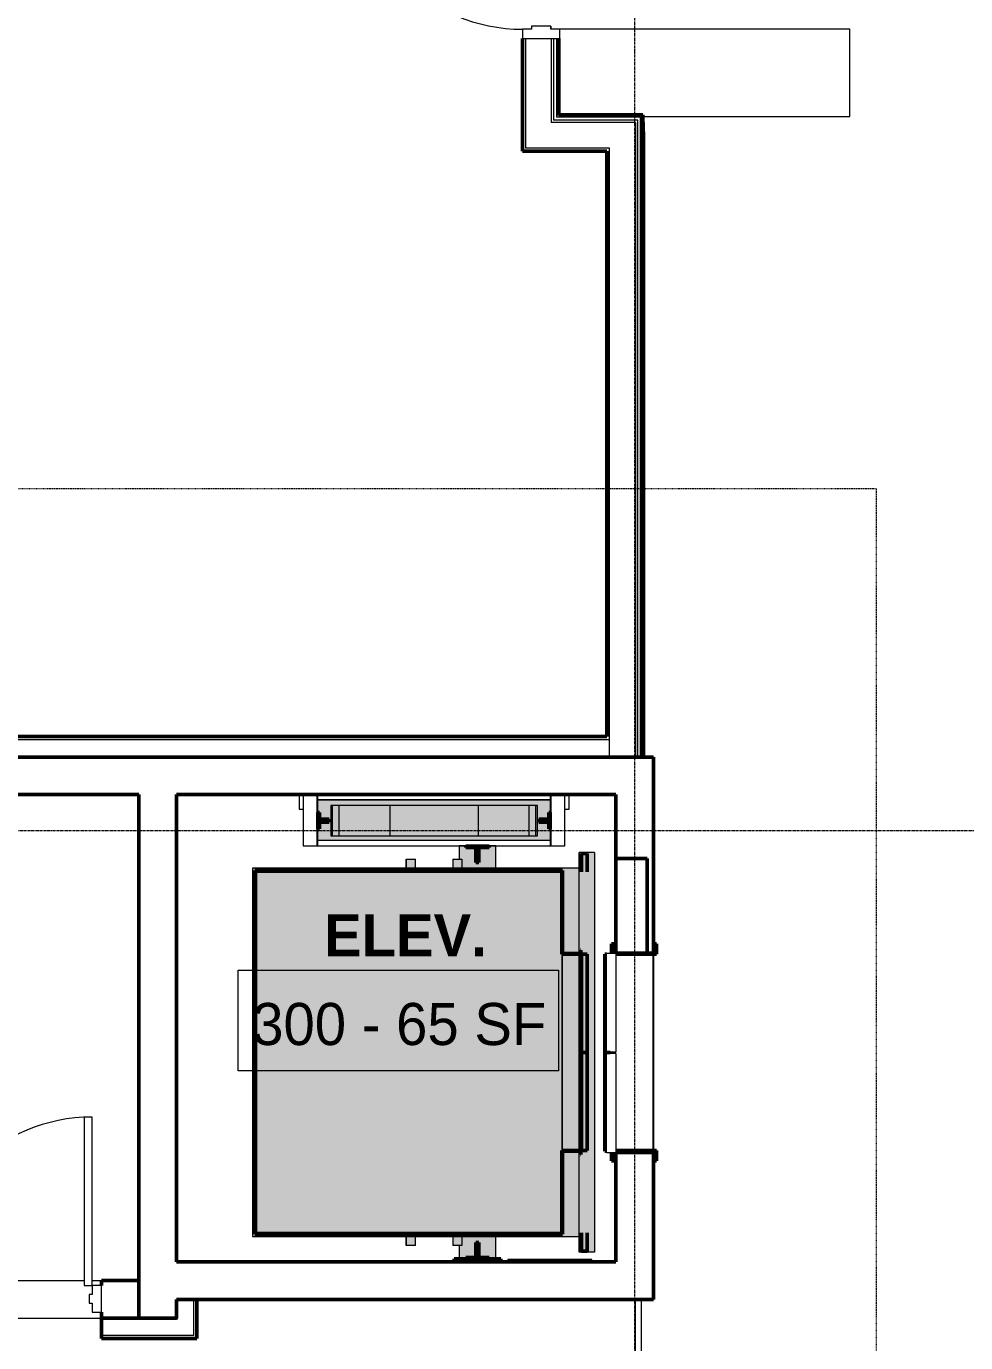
# Model space of a CAD drawing. Header units: inches. Extents: x -4217 to -1814, y 9706 to 12425.
# Drawn here: x -3611.4 to -3410.5, y 11425.7 to 11707.3 of the extents above; entities that cross this region are included whole.
import ezdxf

# ---------------------------------------------------------------- set-up
doc = ezdxf.new("R2010")
doc.units = ezdxf.units.IN
doc.header["$MEASUREMENT"] = 0
doc.linetypes.add('Aligning Line 1_8_', pattern=[0.25, 0.125, -0.125])
doc.linetypes.add('Grid Line 1_2_', pattern=[0.875, 0.5, -0.125, 0.125, -0.125])
for name, color, linetype, lineweight in [('A-AREA-IDEN', 2, 'Continuous', 9), ('A-DOOR-1', 250, 'Continuous', 9), ('A-DOOR-2', 90, 'Continuous', 20), ('A-DOOR-7', 31, 'Continuous', 9), ('A-DOOR-FRAM', 31, 'Continuous', 20), ('A-DOOR-FRAM-1', 90, 'Continuous', 20), ('A-FLOR', 192, 'Continuous', 13), ('A-FLOR-1', 50, 'Continuous', 13), ('A-GENM-2', 250, 'Continuous', 9), ('A-GENM-3', 10, 'Continuous', 50), ('A-GENM-7', 55, 'Continuous', 9), ('A-WALL', 113, 'Continuous', 13), ('A-WALL-11', 113, 'Continuous', 50), ('A-WALL-3', 10, 'Continuous', 50), ('G-ANNO-SYMB-1', 147, 'Aligning Line 1_8_', 9), ('G-IMPT-1', 55, 'Continuous', 9), ('G-IMPT-2', 1, 'Continuous', 9), ('I-WALL-3', 2, 'Continuous', 50), ('Q-SPCQ-1', 250, 'Continuous', 9), ('S-GRID-1', 1, 'Grid Line 1_2_', 9)]:
    doc.layers.add(name, color=color, linetype=linetype, lineweight=lineweight)
doc.styles.add('Century Gothic', font='ufonts.com_century-gothic.ttf', dxfattribs={"height": 9})
doc.styles.add('Century Gothic_B', font='GOTHICB.TTF', dxfattribs={"height": 9})

# ---------------------------------------------------------------- blocks, each defined once
blk = doc.blocks.new('Otis_G2S_072320191620 - Duty_3500_Speed_150_Seismic_N_CabHeight_93_CabPanels_Y_EntHeight_84_CwtLoc_L2_CwtSafety_N_DoorHand_CO_OpeningType_Front_Glassback_N_FRSAME_NOH-2319444-FLOOR PLAN - 3RD FLOOR')
at = {"layer": 'A-GENM-7'}
h = blk.add_hatch(color=256, dxfattribs=at)
h.paths.add_polyline_path([(4.29, 7.36), (4.29, 6.15), (4.33, 6.19), (4.33, 7.36), (4.29, 7.36)], flags=0)
h.paths.add_polyline_path([(7.94, 46.41), (7.94, 11.44), (25.72, 11.44), (25.72, 7.6), (25, 7.6), (25, 7.48), (25.84, 7.48), (25.84, 11.56), (8.06, 11.56), (8.06, 77.11), (85.62, 77.11), (85.62, 11.56), (67.84, 11.56), (67.84, 7.48), (68.69, 7.48), (68.69, 7.6), (67.96, 7.6), (67.96, 11.44), (85.74, 11.44), (85.74, 77.23), (7.94, 77.23), (7.94, 77.05)], flags=0)
h.paths.add_polyline_path([(25.84, 6.15), (46.84, 6.15), (46.84, 7.4), (25.84, 7.4)], flags=0)
h.paths.add_polyline_path([(46.84, 6.15), (67.84, 6.15), (67.84, 7.4), (46.84, 7.4)], flags=0)
h.paths.add_polyline_path([(85.46, 6.19), (85.46, 6.15), (89.4, 6.19), (89.4, 7.4), (89.36, 7.36), (89.36, 6.19)], flags=0)
at = {"layer": 'G-IMPT-1'}
for points in [[(7.47, 77.7), (7.47, 7.9), (25.72, 7.9), (25.72, 11.44), (7.94, 11.44), (7.94, 77.23), (85.74, 77.23), (85.74, 11.44), (67.96, 11.44), (67.96, 7.9), (86.21, 7.9), (86.21, 77.7), (7.94, 77.7)], [(8.06, 11.56), (25.84, 11.56), (25.84, 11.5), (67.84, 11.5), (67.84, 11.56), (85.62, 11.56), (85.62, 77.11), (8.06, 77.11), (8.06, 12.65)], [(25.84, 7.84), (67.84, 7.84), (67.84, 11.5), (25.84, 11.5), (25.84, 7.9)]]:
    blk.add_hatch(color=256, dxfattribs=at).paths.add_polyline_path(points, flags=0)
h = blk.add_hatch(color=256, dxfattribs=at)
h.paths.add_polyline_path([(5.5, 44.86), (5.5, 42.89), (7.47, 42.89), (7.47, 44.86)], flags=0)
h.paths.add_polyline_path([(86.21, 42.89), (88.18, 42.89), (88.18, 44.86), (86.21, 44.86)], flags=0)
h = blk.add_hatch(color=256, dxfattribs=at)
h.paths.add_polyline_path([(5.5, 32.93), (7.47, 32.93), (7.47, 34.89), (5.5, 34.89)], flags=0)
h.paths.add_polyline_path([(86.21, 32.93), (88.18, 32.93), (88.18, 34.89), (86.21, 34.89)], flags=0)
h = blk.add_hatch(color=256, dxfattribs=at)
h.paths.add_polyline_path([(4.09, 7.9), (4.09, 4.56), (89.59, 4.56), (89.59, 7.9), (67.96, 7.9), (67.96, 7.6), (68.69, 7.6), (68.69, 7.48), (67.84, 7.48), (67.84, 7.84), (25.84, 7.84), (25.84, 7.48), (25, 7.48), (25, 7.6), (25.72, 7.6), (25.72, 7.9), (4.29, 7.9)], flags=0)
h.paths.add_polyline_path([(4.29, 6.15), (4.33, 7.4), (4.33, 7.36), (4.33, 6.19), (4.33, 6.15)], flags=0)
h.paths.add_polyline_path([(25.84, 7.4), (46.84, 7.4), (46.84, 6.15), (25.84, 6.15)], flags=0)
h.paths.add_polyline_path([(46.84, 7.4), (67.84, 7.4), (67.84, 6.15), (46.84, 6.15)], flags=0)
h.paths.add_polyline_path([(85.46, 6.15), (85.46, 6.19), (89.36, 6.19), (89.36, 7.36), (89.4, 7.36), (89.36, 6.15)], flags=0)
at = {"layer": 'A-GENM-2'}
for p, q in [((25.84, 11.56), (25.72, 11.44)), ((25.72, 11.44), (25.84, 11.56)), ((85.74, 11.44), (85.62, 11.56)), ((85.62, 11.56), (85.74, 11.44)), ((4.29, 7.4), (4.33, 7.36)), ((4.33, 7.36), (4.29, 7.4)), ((4.29, 6.15), (4.33, 6.19)), ((4.33, 6.19), (4.29, 6.15))]:
    blk.add_line(p, q, dxfattribs=at)
at = {"layer": 'A-GENM-3'}
for p, q in [((85.74, 77.23), (7.94, 77.23)), ((7.94, 77.23), (8.06, 77.11)), ((7.94, 77.23), (7.94, 11.44)), ((8.06, 77.11), (7.94, 77.23)), ((8.06, 77.11), (85.62, 77.11)), ((8.06, 11.56), (8.06, 77.11)), ((85.74, 77.23), (85.62, 77.11)), ((85.62, 77.11), (85.74, 77.23)), ((85.62, 77.11), (85.62, 11.56)), ((85.74, 11.44), (85.74, 77.23)), ((7.94, 11.44), (8.06, 11.44)), ((8.06, 11.44), (8.06, 11.56)), ((8.06, 11.56), (8.06, 11.44)), ((25.84, 11.56), (8.06, 11.56)), ((8.06, 11.44), (25.72, 11.44)), ((25.72, 11.44), (25.72, 7.6)), ((25.84, 7.48), (25.84, 11.56)), ((67.96, 11.44), (67.84, 11.56)), ((67.84, 11.56), (67.84, 7.48)), ((85.62, 11.56), (67.84, 11.56)), ((67.84, 11.56), (67.96, 11.44)), ((67.96, 7.6), (67.96, 11.44)), ((67.96, 11.44), (85.74, 11.44)), ((8.23, 7.4), (4.29, 7.4)), ((4.29, 7.4), (4.29, 6.15)), ((4.29, 6.15), (8.23, 6.15)), ((4.33, 6.19), (4.33, 7.36)), ((4.33, 7.36), (8.23, 7.36)), ((8.23, 6.19), (4.33, 6.19)), ((8.23, 7.36), (8.23, 7.4)), ((8.23, 6.15), (8.23, 6.19)), ((25.72, 7.6), (25, 7.6)), ((25, 7.6), (25, 7.48)), ((25, 7.48), (25.84, 7.48)), ((25.84, 7.48), (25.72, 7.6)), ((25.72, 7.6), (25.84, 7.48)), ((46.84, 7.4), (25.84, 7.4)), ((25.84, 7.4), (25.84, 6.15)), ((25.84, 6.15), (46.84, 6.15)), ((46.84, 6.15), (46.84, 7.4)), ((67.84, 7.4), (46.84, 7.4)), ((46.84, 7.4), (46.84, 6.15)), ((46.84, 6.15), (67.84, 6.15)), ((67.96, 7.6), (67.84, 7.48)), ((67.84, 7.48), (67.96, 7.6)), ((67.84, 7.48), (68.69, 7.48)), ((67.84, 6.15), (67.84, 7.4)), ((68.69, 7.6), (67.96, 7.6)), ((68.69, 7.48), (68.69, 7.6)), ((89.4, 7.4), (85.46, 7.4)), ((85.46, 7.4), (85.46, 7.36)), ((85.46, 7.36), (89.36, 7.36)), ((89.36, 6.19), (85.46, 6.19)), ((85.46, 6.19), (85.46, 6.15)), ((85.46, 6.15), (89.4, 6.15)), ((89.4, 7.4), (89.36, 7.36)), ((89.36, 7.36), (89.4, 7.4)), ((89.36, 7.36), (89.36, 6.19)), ((89.4, 6.15), (89.36, 6.19)), ((89.36, 6.19), (89.4, 6.15)), ((89.4, 6.15), (89.4, 7.4))]:
    blk.add_line(p, q, dxfattribs=at)
at = {"layer": 'G-IMPT-2'}
for p, q in [((7.47, 77.7), (7.47, 7.9)), ((86.21, 77.7), (7.47, 77.7)), ((86.21, 7.9), (86.21, 77.7)), ((7.47, 44.86), (5.5, 44.86)), ((5.5, 42.89), (5.5, 44.86)), ((5.5, 44.86), (7.47, 44.86)), ((5.5, 42.89), (7.47, 42.89)), ((88.18, 44.86), (86.21, 44.86)), ((86.21, 44.86), (88.18, 44.86)), ((86.21, 42.89), (88.18, 42.89)), ((88.18, 44.86), (88.18, 42.89)), ((7.47, 34.89), (5.5, 34.89)), ((5.5, 32.93), (5.5, 34.89)), ((88.18, 34.89), (86.21, 34.89)), ((88.18, 34.89), (88.18, 32.93)), ((7.47, 32.93), (5.5, 32.93)), ((7.47, 32.93), (5.5, 32.93)), ((88.18, 32.93), (86.21, 32.93)), ((88.18, 32.93), (86.21, 32.93)), ((67.84, 11.5), (25.84, 11.5)), ((25.84, 11.5), (67.84, 11.5)), ((4.09, 4.56), (4.09, 7.9)), ((4.09, 7.9), (25.72, 7.9)), ((7.47, 7.9), (25.72, 7.9)), ((25.84, 7.84), (67.84, 7.84)), ((67.96, 7.9), (89.59, 7.9)), ((67.96, 7.9), (86.21, 7.9)), ((89.59, 4.56), (89.59, 7.9)), ((89.59, 4.56), (4.09, 4.56))]:
    blk.add_line(p, q, dxfattribs=at)
blk = doc.blocks.new('Otis_G2S_072320191620 - Duty_3500_Speed_150_Seismic_N_CwtLoc_L2_PitDepth_60_OpeningType_Front_CwtSafety_N_FRSAME_NPT-2319443-FLOOR PLAN - 3RD FLOOR')
at = {"layer": 'G-IMPT-1'}
h = blk.add_hatch(color=256, dxfattribs=at)
h.paths.add_polyline_path([(92.16, 32.93), (92.16, 14.06), (94.66, 14.06), (94.66, 14.37), (96.1, 14.37), (96.1, 16.5), (96.72, 16.5), (96.72, 14.37), (98.16, 14.37), (98.16, 14.06), (100.82, 14.06), (100.82, 63.73), (98.16, 63.73), (98.16, 63.43), (96.72, 63.43), (96.72, 61.3), (96.1, 61.3), (96.1, 63.43), (94.66, 63.43), (94.66, 63.73), (92.16, 63.73), (92.16, 33.18)], flags=0)
h.paths.add_polyline_path([(93.18, 37.97), (93.18, 60.99), (99.64, 60.99), (99.64, 16.8), (93.18, 16.8), (93.18, 34.89)], flags=0)
for points in [[(100.82, 29.53), (100.82, 14.06), (100.94, 14.06), (100.94, 63.73), (100.82, 63.73), (100.82, 46.41)], [(93.18, 32.93), (93.18, 29.39), (99.64, 29.39), (99.64, 48.39), (93.18, 48.39), (93.18, 33.18)], [(2.69, 33.56), (2.69, 32.13), (2.97, 32.13), (2.97, 29.94), (6.16, 29.94), (6.16, 29.31), (2.97, 29.31), (2.97, 27.13), (2.69, 27.13), (2.69, 25.69), (7.47, 25.72), (7.44, 32.93), (5.5, 32.93), (5.5, 33.56), (2.97, 33.56)]]:
    blk.add_hatch(color=256, dxfattribs=at).paths.add_polyline_path(points, flags=0)
h = blk.add_hatch(color=256, dxfattribs=at)
h.paths.add_polyline_path([(93.18, 60.99), (93.18, 16.8), (99.64, 16.8), (99.64, 60.99), (95.1, 60.99)], flags=0)
h.paths.add_polyline_path([(93.18, 29.39), (93.18, 48.39), (99.64, 48.39), (99.64, 29.39), (95.1, 29.39)], flags=0)
h = blk.add_hatch(color=256, dxfattribs=at)
h.paths.add_polyline_path([(86.21, 32.93), (86.24, 25.69), (90.99, 25.69), (90.99, 33.56), (88.18, 33.56), (88.18, 32.93), (86.24, 32.93)], flags=0)
h.paths.add_polyline_path([(87.46, 29.31), (87.46, 29.94), (90.65, 29.94), (90.65, 32.13), (90.96, 32.13), (90.96, 27.13), (90.65, 27.13), (90.65, 29.31), (88.8, 29.31)], flags=0)
at = {"layer": 'G-IMPT-2'}
for p, q in [((92.16, 63.73), (94.66, 63.73)), ((98.16, 63.73), (100.82, 63.73)), ((100.82, 63.73), (100.94, 63.73)), ((100.82, 14.06), (100.82, 63.73)), ((100.94, 63.73), (100.94, 14.06)), ((93.18, 60.99), (93.18, 16.8)), ((99.64, 60.99), (93.18, 60.99)), ((93.19, 60.68), (93.19, 59.18)), ((99.63, 60.68), (93.19, 60.68)), ((93.19, 59.18), (99.63, 59.18)), ((99.63, 59.18), (99.63, 60.68)), ((99.64, 16.8), (99.64, 60.99)), ((93.18, 48.39), (93.18, 29.39)), ((99.64, 48.39), (93.18, 48.39)), ((99.64, 29.39), (99.64, 48.39)), ((5.5, 33.56), (2.69, 33.56)), ((2.69, 33.56), (2.69, 32.13)), ((90.99, 33.56), (88.18, 33.56)), ((90.99, 25.69), (90.99, 33.56)), ((93.18, 29.39), (99.64, 29.39)), ((2.69, 27.13), (2.69, 25.69)), ((2.69, 25.69), (7.44, 25.69)), ((86.24, 25.69), (90.99, 25.69)), ((93.19, 18.61), (93.19, 17.11)), ((99.63, 18.61), (93.19, 18.61)), ((93.19, 17.11), (99.63, 17.11)), ((99.63, 17.11), (99.63, 18.61)), ((93.18, 16.8), (99.64, 16.8))]:
    blk.add_line(p, q, dxfattribs=at)

msp = doc.modelspace()

# ---------------------------------------------------------------- linework, layer by layer
at = {"layer": 'A-AREA-IDEN', "flags": 128}
msp.add_lwpolyline([(-3566.11489, 11505.39051), (-3497.6015, 11505.39051), (-3497.6015, 11483.89445), (-3566.11489, 11483.89445)], close=True, dxfattribs=at)
at = {"layer": 'A-DOOR-1'}
msp.add_arc((-3597.32374, 11437.9894), 36, 90, 180, dxfattribs=at)
at = {"layer": 'A-DOOR-2'}
for p, q in [((-3597.32374, 11473.9894), (-3599.07374, 11473.9894)), ((-3599.07374, 11473.9894), (-3599.07374, 11437.9894)), ((-3597.32374, 11437.9894), (-3597.32374, 11473.9894)), ((-3599.07374, 11437.9894), (-3597.32374, 11437.9894))]:
    msp.add_line(p, q, dxfattribs=at)
at = {"layer": 'A-DOOR-7'}
msp.add_arc((-3505.29874, 11742.6894), 36, 180, 270, dxfattribs=at)
at = {"layer": 'A-DOOR-FRAM'}
for p, q in [((-3505.29874, 11706.6894), (-3505.29874, 11704.6894)), ((-3503.36124, 11706.6894), (-3505.29874, 11706.6894)), ((-3499.23624, 11707.3144), (-3503.36124, 11707.3144)), ((-3503.36124, 11707.3144), (-3503.36124, 11706.6894)), ((-3499.23624, 11706.6894), (-3499.23624, 11707.3144)), ((-3497.29874, 11706.6894), (-3499.23624, 11706.6894)), ((-3497.29874, 11704.6894), (-3497.29874, 11706.6894)), ((-3505.29874, 11704.6894), (-3497.29874, 11704.6894))]:
    msp.add_line(p, q, dxfattribs=at)
at = {"layer": 'A-DOOR-FRAM-1'}
for p, q in [((-3597.32374, 11436.0519), (-3597.94874, 11436.0519)), ((-3597.94874, 11436.0519), (-3597.94874, 11434.1769)), ((-3597.32374, 11437.9894), (-3597.32374, 11436.0519)), ((-3595.32374, 11437.9894), (-3597.32374, 11437.9894)), ((-3595.32374, 11432.2394), (-3595.32374, 11437.9894)), ((-3597.94874, 11434.1769), (-3597.32374, 11434.1769)), ((-3597.32374, 11434.1769), (-3597.32374, 11432.2394)), ((-3597.32374, 11432.2394), (-3595.32374, 11432.2394))]:
    msp.add_line(p, q, dxfattribs=at)
at = {"layer": 'A-FLOR'}
for p, q in [((-3435.32374, 11706.6894), (-3497.29874, 11706.6894)), ((-3435.32374, 11687.9894), (-3435.32374, 11706.6894)), ((-3479.54874, 11687.9894), (-3435.32374, 11687.9894))]:
    msp.add_line(p, q, dxfattribs=at)
at = {"layer": 'A-FLOR-1'}
for p, q in [((-3499.17374, 11706.6894), (-3499.17374, 11707.3144)), ((-3479.22374, 11686.7394), (-3479.54874, 11686.7394)), ((-3479.22374, 11550.9894), (-3479.22374, 11686.7394)), ((-3479.54874, 11684.7394), (-3479.22374, 11684.7394)), ((-3479.22374, 11684.7394), (-3479.22374, 11550.9894)), ((-3477.32374, 11509.05042), (-3477.32374, 11508.91857)), ((-3477.32374, 11508.80042), (-3477.32374, 11466.79192)), ((-3477.32374, 11466.67542), (-3477.32374, 11466.42542)), ((-3635.32374, 11438.9894), (-3599.07374, 11438.9894)), ((-3597.32374, 11438.9894), (-3595.32374, 11438.9894)), ((-3481.17374, 11370.3644), (-3481.17374, 11434.9894)), ((-3479.92374, 11434.9894), (-3479.92374, 11370.3644)), ((-3595.32374, 11430.8894), (-3635.32374, 11430.8894))]:
    msp.add_line(p, q, dxfattribs=at)
at = {"layer": 'A-GENM-2'}
for p, q in [((-3553.1025, 11542.9894), (-3553.1025, 11539.8398)), ((-3552.21694, 11542.9894), (-3552.21694, 11532.00515)), ((-3549.26265, 11542.9894), (-3549.26265, 11532.00515)), ((-3549.06734, 11532.00515), (-3549.06734, 11542.9894)), ((-3499.3823, 11542.9894), (-3499.3823, 11539.14885)), ((-3499.18699, 11532.00515), (-3499.18699, 11542.9894)), ((-3496.2327, 11532.00515), (-3496.2327, 11542.9894)), ((-3495.34714, 11539.8398), (-3495.34714, 11542.9894)), ((-3553.1025, 11539.8398), (-3552.21694, 11539.8398)), ((-3496.2327, 11539.8398), (-3495.34714, 11539.8398)), ((-3499.3823, 11535.64885), (-3499.3823, 11532.00515)), ((-3552.21694, 11532.00515), (-3549.26265, 11532.00515)), ((-3549.26265, 11532.00515), (-3549.06734, 11532.00515)), ((-3499.3823, 11533.14685), (-3549.06734, 11533.14685)), ((-3549.06734, 11532.00515), (-3499.3823, 11532.00515)), ((-3499.3823, 11532.00515), (-3499.18699, 11532.00515)), ((-3499.18699, 11532.00515), (-3496.2327, 11532.00515)), ((-3477.44874, 11508.80042), (-3477.44874, 11466.80042)), ((-3477.33692, 11509.05042), (-3477.39632, 11508.91761)), ((-3486.28077, 11487.86292), (-3486.28077, 11487.61292)), ((-3477.39283, 11466.67542), (-3477.32374, 11466.52095)), ((-3519.94972, 11442.9894), (-3519.94972, 11443.29156)), ((-3509.94972, 11443.29156), (-3509.94972, 11442.9894)), ((-3508.46547, 11443.4934), (-3508.46547, 11442.9894)), ((-3507.46547, 11443.4934), (-3508.46547, 11443.4934)), ((-3507.46547, 11442.9894), (-3507.46547, 11443.4934)), ((-3491.46547, 11443.4934), (-3507.46547, 11443.4934)), ((-3491.46547, 11443.4934), (-3491.46547, 11442.9894)), ((-3490.46547, 11443.4934), (-3491.46547, 11443.4934)), ((-3490.46547, 11442.9894), (-3490.46547, 11443.4934))]:
    msp.add_line(p, q, dxfattribs=at)
at = {"layer": 'A-GENM-3'}
for p, q in [((-3548.7514, 11539.14885), (-3549.0639, 11539.14885)), ((-3549.0639, 11539.14885), (-3549.0639, 11535.64885)), ((-3548.7514, 11537.71135), (-3548.7514, 11539.14885)), ((-3546.62295, 11537.71135), (-3548.7514, 11537.71135)), ((-3548.7514, 11537.08635), (-3546.62295, 11537.08635)), ((-3548.7514, 11535.64885), (-3548.7514, 11537.08635)), ((-3546.62295, 11537.08635), (-3546.62295, 11537.71135)), ((-3501.8198, 11537.71135), (-3501.8198, 11537.08635)), ((-3499.69136, 11537.71135), (-3501.8198, 11537.71135)), ((-3501.8198, 11537.08635), (-3499.69136, 11537.08635)), ((-3499.37886, 11539.14885), (-3499.69136, 11539.14885)), ((-3499.69136, 11539.14885), (-3499.69136, 11537.71135)), ((-3499.69136, 11537.08635), (-3499.69136, 11535.64885)), ((-3499.37886, 11535.64885), (-3499.37886, 11539.14885)), ((-3549.0639, 11535.64885), (-3548.7514, 11535.64885)), ((-3499.69136, 11535.64885), (-3499.37886, 11535.64885)), ((-3512.44972, 11531.95397), (-3517.44972, 11531.95397)), ((-3517.44972, 11531.95397), (-3517.44972, 11531.64147)), ((-3517.44972, 11531.64147), (-3515.26222, 11531.64147)), ((-3515.26222, 11531.64147), (-3515.26222, 11528.45003)), ((-3514.63722, 11528.45003), (-3514.63722, 11531.64147)), ((-3514.63722, 11531.64147), (-3512.44972, 11531.64147)), ((-3512.44972, 11531.64147), (-3512.44972, 11531.95397)), ((-3515.26222, 11528.45003), (-3514.63722, 11528.45003)), ((-3485.32374, 11529.30042), (-3485.32374, 11509.05042)), ((-3478.63624, 11529.30042), (-3485.32374, 11529.30042)), ((-3478.63624, 11508.80042), (-3478.63624, 11529.30042)), ((-3487.72999, 11508.80042), (-3487.72999, 11487.80042)), ((-3487.32374, 11508.80042), (-3487.72999, 11508.80042)), ((-3485.57374, 11511.01136), (-3486.28077, 11511.01136)), ((-3486.28077, 11511.01136), (-3486.28077, 11509.05042)), ((-3486.15577, 11509.05042), (-3486.15577, 11510.88636)), ((-3486.15577, 11510.88636), (-3485.57374, 11510.88636)), ((-3485.57374, 11510.88636), (-3485.57374, 11511.01136)), ((-3476.80421, 11508.92542), (-3485.32374, 11508.92542)), ((-3485.32374, 11508.80042), (-3478.63624, 11508.80042)), ((-3485.32374, 11508.80042), (-3476.67921, 11508.80042)), ((-3476.67921, 11511.01136), (-3477.32374, 11511.01136)), ((-3477.32374, 11511.01136), (-3477.32374, 11510.88636)), ((-3477.32374, 11510.88636), (-3476.80421, 11510.88636)), ((-3476.80421, 11510.88636), (-3476.80421, 11508.92542)), ((-3476.67921, 11508.80042), (-3476.67921, 11511.01136)), ((-3487.72999, 11487.80042), (-3486.57374, 11487.80042)), ((-3486.57374, 11487.80042), (-3487.72999, 11487.80042)), ((-3487.72999, 11487.80042), (-3487.72999, 11466.67542)), ((-3486.57374, 11487.80042), (-3486.57374, 11487.86292)), ((-3486.57374, 11487.61292), (-3486.57374, 11487.80042)), ((-3487.72999, 11466.67542), (-3487.32374, 11466.67542)), ((-3486.28077, 11466.42542), (-3486.28077, 11464.58949)), ((-3486.15577, 11464.71449), (-3486.15577, 11466.42542)), ((-3476.67921, 11466.80042), (-3485.32374, 11466.80042)), ((-3485.32374, 11466.67542), (-3476.80421, 11466.67542)), ((-3476.80421, 11466.67542), (-3476.80421, 11464.71449)), ((-3476.67921, 11464.58949), (-3476.67921, 11466.80042)), ((-3486.28077, 11464.58949), (-3485.57374, 11464.58949)), ((-3485.57374, 11464.71449), (-3486.15577, 11464.71449)), ((-3485.57374, 11464.58949), (-3485.57374, 11464.71449)), ((-3476.80421, 11464.71449), (-3477.32374, 11464.71449)), ((-3477.32374, 11464.71449), (-3477.32374, 11464.58949)), ((-3477.32374, 11464.58949), (-3476.67921, 11464.58949)), ((-3514.63722, 11447.15082), (-3515.26222, 11447.15082)), ((-3515.26222, 11447.15082), (-3515.26222, 11443.95938)), ((-3514.63722, 11443.95938), (-3514.63722, 11447.15082)), ((-3515.26222, 11443.95938), (-3517.44972, 11443.95938)), ((-3517.44972, 11443.95938), (-3517.44972, 11443.64688)), ((-3512.44972, 11443.95938), (-3514.63722, 11443.95938)), ((-3512.44972, 11443.64688), (-3512.44972, 11443.95938)), ((-3509.94972, 11443.66656), (-3519.94972, 11443.66656)), ((-3519.94972, 11443.66656), (-3519.94972, 11443.29156)), ((-3519.94972, 11443.29156), (-3509.94972, 11443.29156)), ((-3517.44972, 11443.64688), (-3512.44972, 11443.64688)), ((-3509.94972, 11443.29156), (-3509.94972, 11443.66656))]:
    msp.add_line(p, q, dxfattribs=at)
at = {"layer": 'A-WALL'}
for p, q in [((-3504.67374, 11704.6894), (-3504.67374, 11681.2394)), ((-3499.17374, 11704.6894), (-3499.17374, 11686.7394)), ((-3498.67374, 11704.6894), (-3498.67374, 11687.2394)), ((-3498.04874, 11704.6894), (-3498.04874, 11687.8644)), ((-3481.17374, 11686.7394), (-3499.17374, 11686.7394)), ((-3480.67374, 11687.2394), (-3498.67374, 11687.2394)), ((-3498.04874, 11688.3644), (-3497.54874, 11688.3644)), ((-3480.04874, 11687.8644), (-3498.04874, 11687.8644)), ((-3481.17374, 11686.7394), (-3481.17374, 11550.9894)), ((-3480.67374, 11550.9894), (-3480.67374, 11687.2394)), ((-3480.04874, 11550.9894), (-3480.04874, 11687.8644)), ((-3486.67374, 11681.2394), (-3504.67374, 11681.2394)), ((-3486.67374, 11551.2394), (-3486.67374, 11681.2394)), ((-3827.32374, 11554.7394), (-3486.67374, 11554.7394)), ((-3827.32374, 11551.2394), (-3481.17374, 11551.2394)), ((-3579.07374, 11430.7394), (-3579.07374, 11434.9894)), ((-3575.57374, 11427.2394), (-3575.57374, 11434.9894)), ((-3579.07374, 11430.7394), (-3595.32374, 11430.7394)), ((-3575.57374, 11427.2394), (-3595.32374, 11427.2394))]:
    msp.add_line(p, q, dxfattribs=at)
at = {"layer": 'A-WALL-11'}
for p, q in [((-3487.29874, 11555.3644), (-3827.32374, 11555.3644)), ((-3827.32374, 11550.9894), (-3487.29874, 11550.9894)), ((-3579.32374, 11434.9894), (-3579.32374, 11430.9894)), ((-3574.94874, 11434.9894), (-3579.32374, 11434.9894)), ((-3574.94874, 11426.6144), (-3574.94874, 11434.9894)), ((-3579.32374, 11430.9894), (-3595.32374, 11430.9894)), ((-3595.32374, 11430.9894), (-3595.32374, 11426.6144)), ((-3595.32374, 11426.6144), (-3574.94874, 11426.6144))]:
    msp.add_line(p, q, dxfattribs=at)
at = {"layer": 'A-WALL-3'}
for p, q in [((-3587.32374, 11550.9894), (-3819.32374, 11550.9894)), ((-3477.32374, 11550.9894), (-3587.32374, 11550.9894)), ((-3477.32374, 11542.9894), (-3477.32374, 11550.9894)), ((-3819.32374, 11542.9894), (-3587.32374, 11542.9894)), ((-3587.32374, 11542.9894), (-3587.32374, 11430.9894)), ((-3579.32374, 11542.9894), (-3485.32374, 11542.9894)), ((-3579.32374, 11442.9894), (-3579.32374, 11542.9894)), ((-3485.32374, 11542.9894), (-3485.32374, 11509.05042)), ((-3477.32374, 11509.05042), (-3477.32374, 11542.9894)), ((-3485.32374, 11509.05042), (-3477.32374, 11509.05042)), ((-3477.32374, 11466.42542), (-3485.32374, 11466.42542)), ((-3485.32374, 11466.42542), (-3485.32374, 11442.9894)), ((-3477.32374, 11434.9894), (-3477.32374, 11466.42542)), ((-3485.32374, 11442.9894), (-3579.32374, 11442.9894)), ((-3587.32374, 11438.9894), (-3595.32374, 11438.9894)), ((-3595.32374, 11438.9894), (-3595.32374, 11437.9894)), ((-3587.32374, 11430.9894), (-3587.32374, 11438.9894)), ((-3579.32374, 11434.9894), (-3485.32374, 11434.9894)), ((-3579.32374, 11430.9894), (-3579.32374, 11434.9894)), ((-3485.32374, 11434.9894), (-3477.32374, 11434.9894)), ((-3595.32374, 11432.2394), (-3595.32374, 11430.9894)), ((-3595.32374, 11430.9894), (-3587.32374, 11430.9894)), ((-3587.32374, 11430.9894), (-3579.32374, 11430.9894))]:
    msp.add_line(p, q, dxfattribs=at)
at = {"layer": 'G-ANNO-SYMB-1'}
for q in [(-3865.74625, 11608.39373), (-3429.66725, 11388.70658)]:
    msp.add_line((-3429.66725, 11608.39373), q, dxfattribs=at)
at = {"layer": 'I-WALL-3'}
for p, q in [((-3505.29874, 11704.6894), (-3505.29874, 11680.6144)), ((-3497.54874, 11688.3644), (-3497.54874, 11704.6894)), ((-3479.54874, 11688.3644), (-3497.54874, 11688.3644)), ((-3479.54874, 11550.9894), (-3479.54874, 11688.3644)), ((-3505.29874, 11680.6144), (-3487.29874, 11680.6144)), ((-3487.29874, 11680.6144), (-3487.29874, 11555.3644)), ((-3487.29874, 11550.9894), (-3479.54874, 11550.9894))]:
    msp.add_line(p, q, dxfattribs=at)
at = {"layer": 'Q-SPCQ-1'}
for p, q in [((-3487.32374, 11487.86292), (-3487.32374, 11509.05042)), ((-3487.32374, 11509.05042), (-3485.32374, 11509.05042)), ((-3485.32374, 11509.05042), (-3485.32374, 11487.86292)), ((-3485.32374, 11487.86292), (-3487.32374, 11487.86292)), ((-3487.32374, 11466.42542), (-3487.32374, 11487.61292)), ((-3485.32374, 11487.61292), (-3487.32374, 11487.61292)), ((-3485.32374, 11487.61292), (-3485.32374, 11466.42542)), ((-3487.32374, 11466.42542), (-3485.32374, 11466.42542))]:
    msp.add_line(p, q, dxfattribs=at)
at = {"layer": 'S-GRID-1'}
for p, q in [((-3481.32374, 9836.17969), (-3481.32374, 12376.79045)), ((-1814.20638, 11535.1894), (-4168.71446, 11535.1894))]:
    msp.add_line(p, q, dxfattribs=at)

# ---------------------------------------------------------------- block references
at = {"rotation": 89.99999999998951}
for name in ['Otis_G2S_072320191620 - Duty_3500_Speed_150_Seismic_N_CwtLoc_L2_PitDepth_60_OpeningType_Front_CwtSafety_N_FRSAME_NPT-2319443-FLOOR PLAN - 3RD FLOOR', 'Otis_G2S_072320191620 - Duty_3500_Speed_150_Seismic_N_CabHeight_93_CabPanels_Y_EntHeight_84_CwtLoc_L2_CwtSafety_N_DoorHand_CO_OpeningType_Front_Glassback_N_FRSAME_NOH-2319444-FLOOR PLAN - 3RD FLOOR']:
    msp.add_blockref(name, (-3485.32374, 11440.9894), dxfattribs=at)

# ---------------------------------------------------------------- texts
at = {"layer": 'A-AREA-IDEN', "char_height": 9, "attachment_point": 1}
for s, insert, width, style in [('ELEV.', (-3547.73221, 11517.35866), 38.178, 'Century Gothic_B'), ('300 - 65 SF', (-3563.11489, 11498.39051), 75.447, 'Century Gothic')]:
    msp.add_mtext(s, dxfattribs=dict(at, insert=insert, width=width, style=style))

doc.saveas('drawing.dxf')
